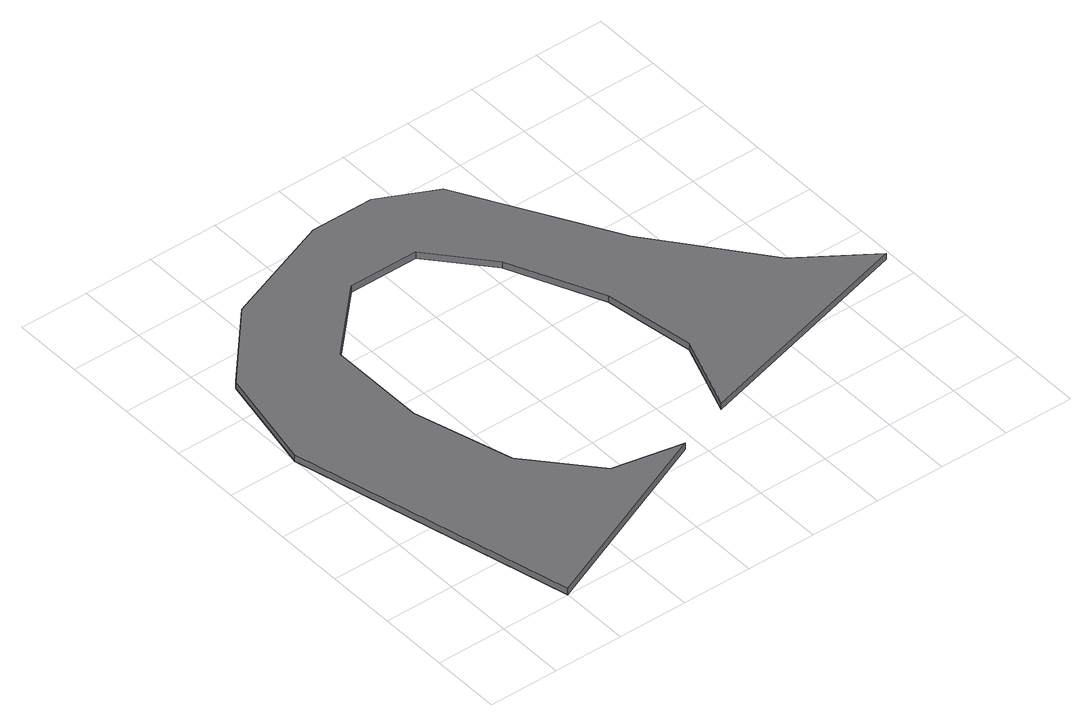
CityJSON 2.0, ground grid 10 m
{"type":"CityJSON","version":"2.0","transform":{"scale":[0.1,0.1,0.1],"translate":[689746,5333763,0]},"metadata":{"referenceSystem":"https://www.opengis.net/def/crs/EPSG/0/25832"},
"CityObjects":{
"road1":{"type":"Road","attributes":{"description":"Tran006 is a road which has LOD0 and LOD1 representations as MultiSurface and Solid","name":"Transportation 006","trafficDirection":"both"},"geometry":[{"type":"MultiSurface","lod":"1","boundaries":[[[0,1,2,3,4,5,6,7,8,9,10,11,12,13,14,15,16,17,18,19,20]],[[21,22,23,24,25,26,27,28,29,30,31,32,33,34,35,36,37,38,39,40,41]],[[41,40,0,20]],[[40,39,1,0]],[[38,37,3,2]],[[37,36,4,3]],[[36,35,5,4]],[[35,34,6,5]],[[34,33,7,6]],[[33,32,8,7]],[[31,30,10,9]],[[30,29,11,10]],[[29,28,12,11]],[[27,26,14,13]],[[26,25,15,14]],[[25,24,16,15]],[[23,22,18,17]],[[22,21,19,18]],[[21,41,20,19]],[[39,38,2,1]],[[32,31,9,8]],[[24,23,17,16]],[[28,27,13,12]]]}]}
},
"vertices":[
[690,310,0],[570,460,0],[450,670,0],[370,710,0],[280,710,0],[120,650,0],[30,550,0],[0,400,0],[100,0,0],[380,120,0],[280,140,0],[200,230,0],[160,370,0],[160,510,0],[250,600,0],[350,600,0],[420,520,0],[480,390,0],[500,260,0],[460,150,0],[790,240,0],[460,150,10],[500,260,10],[480,390,10],[420,520,10],[350,600,10],[250,600,10],[160,510,10],[160,370,10],[200,230,10],[280,140,10],[380,120,10],[100,0,10],[0,400,10],[30,550,10],[120,650,10],[280,710,10],[370,710,10],[450,670,10],[570,460,10],[690,310,10],[790,240,10]
]}
